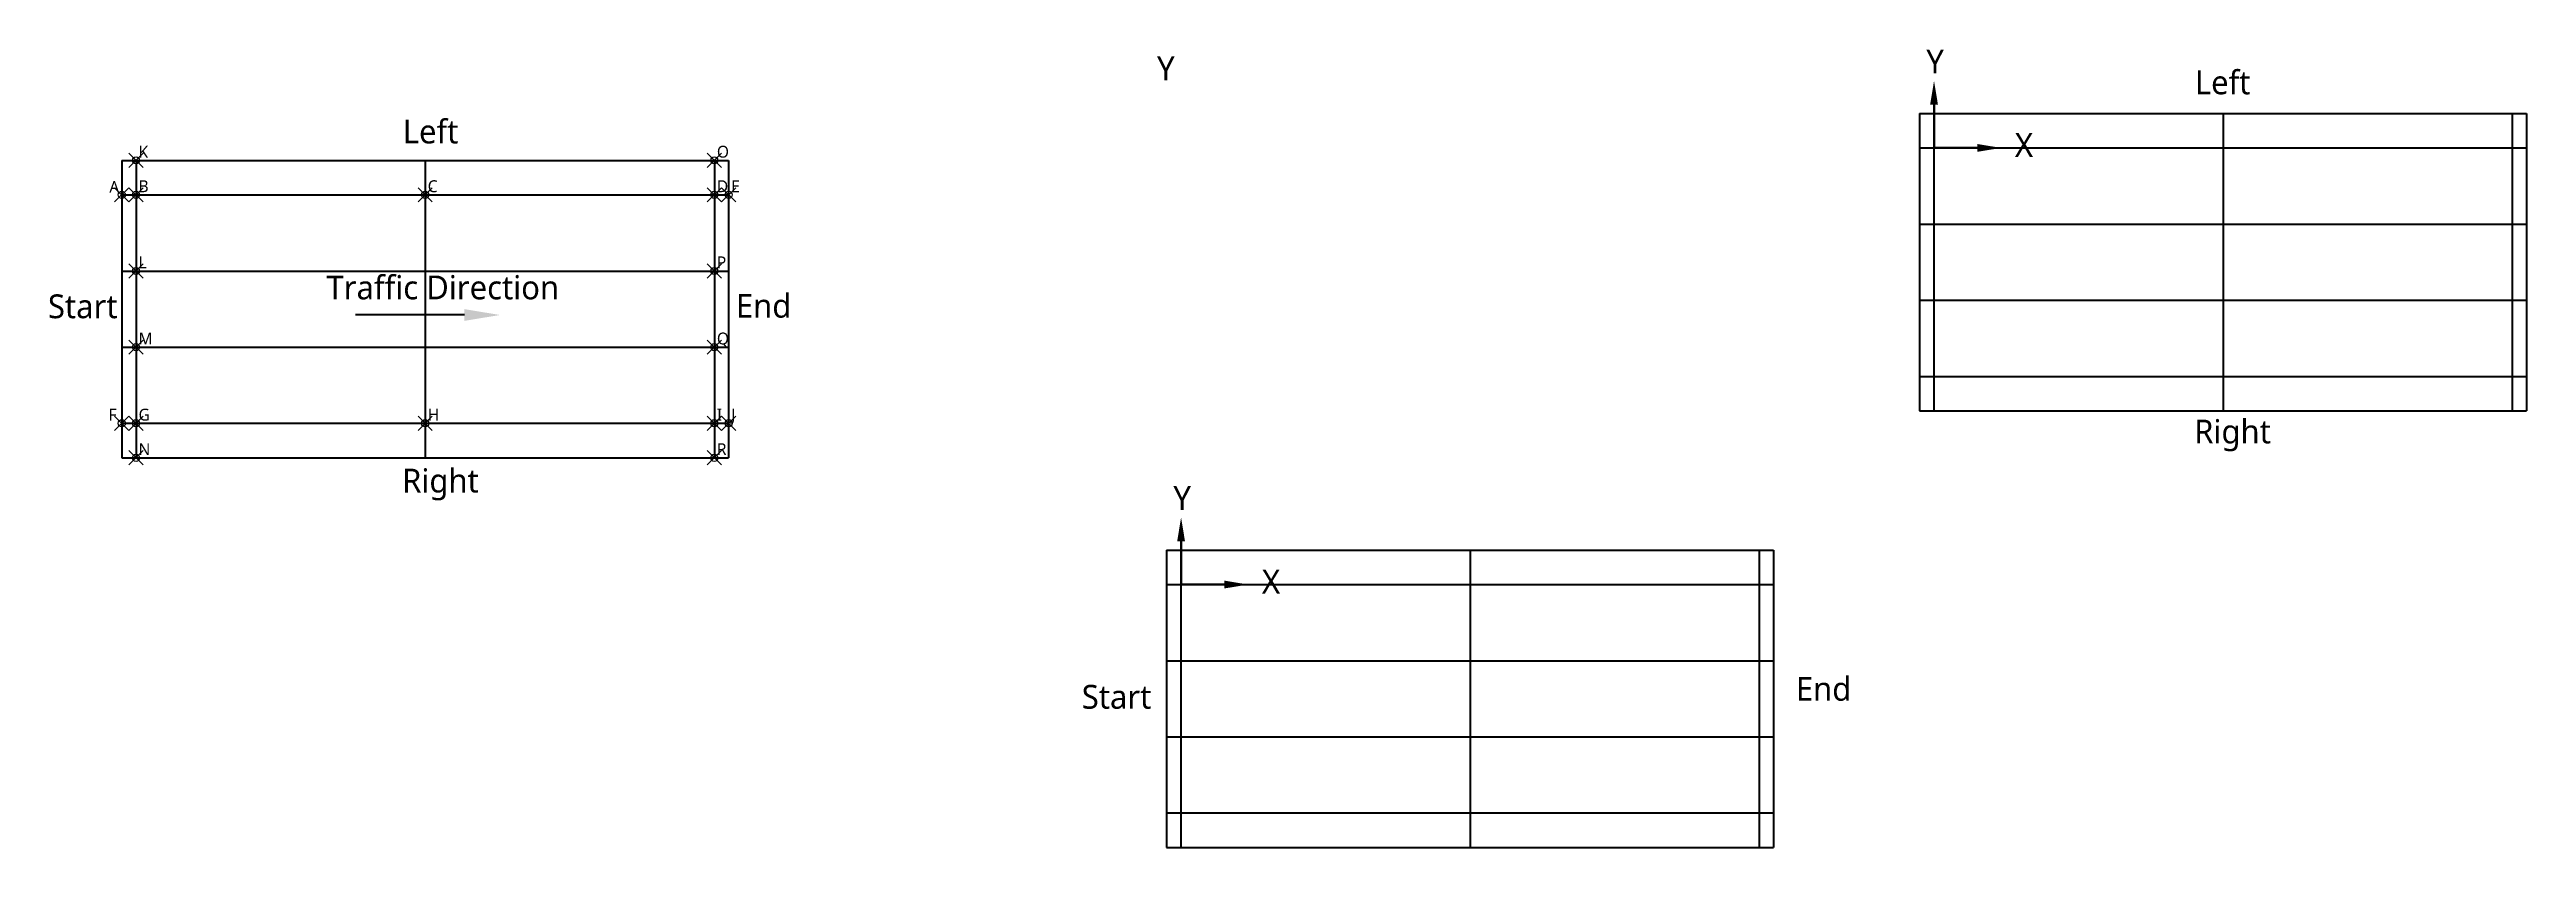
# Model space of a CAD drawing. Header units: millimetres. Extents: x -3642 to 100432, y -27427 to 6108.
import ezdxf
from ezdxf import colors
from ezdxf.entities.mleader import LeaderData, LeaderLine
from ezdxf.math import Vec2, Vec3

# ---------------------------------------------------------------- set-up
doc = ezdxf.new("R2010")
doc.units = ezdxf.units.MM
doc.header["$PDMODE"] = 35
doc.header["$PDSIZE"] = 300
doc.layers.add('Main', color=7, linetype='Continuous', true_color=0xff5151)
doc.layers.add('RightCurve', color=7, linetype='Continuous', true_color=0x5656fe)
doc.styles.get("Standard").update_dxf_attribs({"font": ''})
doc.styles.get('Standard').set_extended_font_data('Roboto')

msp = doc.modelspace()

# ---------------------------------------------------------------- linework, layer by layer
at = {"lineweight": 40}
for p, q in [((74932, 3423), (100432, 3423)), ((74932, 3423), (74932, -9077)), ((75532, 3423), (75532, -9077)), ((87682, 3423), (87682, -9077)), ((99832, 3423), (99832, -9077)), ((100432, 3423), (100432, -9077)), ((-608, 1450), (24892, 1450)), ((-608, 1450), (-608, -11050)), ((12142, 1450), (12142, -11050)), ((24892, 1450), (24892, -11050)), ((74932, -1227), (100432, -1227)), ((-608, -3200), (24892, -3200)), ((74932, -4427), (100432, -4427)), ((-608, -6400), (24892, -6400)), ((74932, -9077), (100432, -9077)), ((-608, -11050), (24892, -11050)), ((43295, -14927), (68795, -14927)), ((43295, -14927), (43295, -27427)), ((56045, -14927), (56045, -27427)), ((68795, -14927), (68795, -27427)), ((43295, -16377), (68795, -16377)), ((43295, -19577), (68795, -19577)), ((43295, -22777), (68795, -22777)), ((43295, -25977), (68795, -25977)), ((43295, -27427), (68795, -27427))]:
    msp.add_line(p, q, dxfattribs=at)
for p in [(-8, 1450), (24292, 1450), (-608, 0), (-8, 0), (12142, 0), (24292, 0), (24892, 0), (-8, -3200), (24292, -3200), (-8, -6400), (24292, -6400), (-608, -9600), (-8, -9600), (12142, -9600), (24292, -9600), (24892, -9600), (-8, -11050), (24292, -11050)]:
    msp.add_point(p)
at = {"layer": 'Main', "lineweight": 40}
for p, q in [((-8, 1450), (-8, -11050)), ((24292, 1450), (24292, -11050)), ((74932, 1973), (100432, 1973)), ((-608, 0), (24892, 0)), ((74932, -7627), (100432, -7627)), ((-608, -9600), (24892, -9600)), ((43895, -14927), (43895, -27427)), ((68195, -14927), (68195, -27427))]:
    msp.add_line(p, q, dxfattribs=at)

# ---------------------------------------------------------------- texts
at = {"layer": 'RightCurve', "lineweight": 30}
for s, height, p in [('Y', 1000, (42894, 4816)), ('Y', 1000, (75215, 5108)), ('Left', 1000, (86498, 4227)), ('Left', 1000, (11200, 2162)), ('X', 1000, (78938, 1596)), ('K', 500, (98, 1563)), ('O', 500, (24398, 1563)), ('A', 500, (-1131, 87)), ('B', 500, (98, 113)), ('C', 500, (12248, 113)), ('D', 500, (24398, 113)), ('E', 500, (24998, 113)), ('L', 500, (98, -3087)), ('P', 500, (24398, -3087)), ('Traffic Direction', 1000, (7996, -4391)), ('End', 1000, (25197, -5161)), ('Start', 1000, (-3708, -5184)), ('M', 500, (98, -6287)), ('Q', 500, (24398, -6287)), ('F', 500, (-1162, -9487)), ('G', 500, (98, -9487)), ('H', 500, (12248, -9487)), ('I', 500, (24398, -9487)), ('J', 500, (24998, -9487)), ('Right', 1000, (86470, -10444)), ('N', 500, (98, -10937)), ('Right', 1000, (11172, -12509)), ('R', 500, (24398, -10937)), ('Y', 1000, (43578, -13242)), ('X', 1000, (47301, -16754)), ('Start', 1000, (39730, -21595)), ('End', 1000, (69733, -21259))]:
    msp.add_text(s, height=height, dxfattribs=at).set_placement(p)

# ---------------------------------------------------------------- leaders
ml = msp.add_multileader_mtext('Standard')
ml.set_content('', color=256)
ml.set_leader_properties(lineweight=50)
ml.build(insert=Vec2(0, 0))
ml.multileader.update_dxf_attribs({"arrow_head_size": 1000})
ctx = ml.context
ctx.base_point, ctx.arrow_head_size, ctx.plane_origin = Vec3(75528, 1973), 1000, Vec3(75540, 4792)
notes = []
notes.append((ctx, [(0, (1, 1, 0), (75540, 1973), (-1, 0), 8, [(0, [(75540, 4792)], 256, [])])]))
ctx.mtext.insert = Vec3(75530, 1975)
ml = msp.add_multileader_mtext('Standard')
ml.set_content('', color=256)
ml.set_leader_properties(lineweight=50)
ml.build(insert=Vec2(0, 0))
ml.multileader.update_dxf_attribs({"arrow_head_size": 1000})
ctx = ml.context
ctx.base_point, ctx.arrow_head_size, ctx.plane_origin, ctx.plane_x_axis, ctx.plane_y_axis = Vec3(75540, 1985), 1000, Vec3(78359, 1973), Vec3(0, -1), Vec3(1, 0)
notes.append((ctx, [(0, (1, 1, 0), (75540, 1973), (0, 1), 8, [(0, [(78359, 1973)], 256, [])])]))
ctx.mtext.insert, ctx.mtext.text_direction, ctx.mtext.rotation = Vec3(75542, 1983), Vec3(0, -1), 4.712389
ml = msp.add_multileader_mtext('Standard')
ml.set_content('', color=256)
ml.set_leader_properties(lineweight=40)
ml.build(insert=Vec2(0, 0))
ml.multileader.update_dxf_attribs({"arrow_head_size": 1500})
ctx = ml.context
ctx.base_point, ctx.char_height, ctx.arrow_head_size, ctx.plane_origin = Vec3(9216, -5049), 50, 1500, Vec3(6633, -5024)
ctx.text_align_type = 2
notes.append((ctx, [(0, (1, 1, 0), (9228, -5049), (-1, 0), 8, [(0, [(15287, -5049)], 256, [])])]))
ctx.mtext.insert, ctx.mtext.alignment, ctx.mtext.flow_direction = Vec3(9218, -5024), 3, 5
ml = msp.add_multileader_mtext('Standard')
ml.set_content('', color=256)
ml.set_leader_properties(lineweight=50)
ml.build(insert=Vec2(0, 0))
ml.multileader.update_dxf_attribs({"arrow_head_size": 1000})
ctx = ml.context
ctx.base_point, ctx.arrow_head_size, ctx.plane_origin = Vec3(43891, -16377), 1000, Vec3(43903, -13558)
notes.append((ctx, [(0, (1, 1, 0), (43903, -16377), (-1, 0), 8, [(0, [(43903, -13558)], 256, [])])]))
ctx.mtext.insert = Vec3(43893, -16375)
ml = msp.add_multileader_mtext('Standard')
ml.set_content('', color=256)
ml.set_leader_properties(lineweight=50)
ml.build(insert=Vec2(0, 0))
ml.multileader.update_dxf_attribs({"arrow_head_size": 1000})
ctx = ml.context
ctx.base_point, ctx.arrow_head_size, ctx.plane_origin, ctx.plane_x_axis, ctx.plane_y_axis = Vec3(43903, -16365), 1000, Vec3(46722, -16377), Vec3(0, -1), Vec3(1, 0)
notes.append((ctx, [(0, (1, 1, 0), (43903, -16377), (0, 1), 8, [(0, [(46722, -16377)], 256, [])])]))
ctx.mtext.insert, ctx.mtext.text_direction, ctx.mtext.rotation = Vec3(43905, -16367), Vec3(0, -1), 4.712389
for ctx, leaders in notes:
    for number, flags, end, landing, length, lines in leaders:
        leader = LeaderData()
        leader.index, (leader.has_last_leader_line, leader.has_dogleg_vector, leader.attachment_direction) = number, flags
        leader.last_leader_point, leader.dogleg_vector, leader.dogleg_length = Vec3(end), Vec3(landing), length
        for number, points, colour, breaks in lines:
            line = LeaderLine()
            line.index, line.vertices, line.color, line.breaks = number, Vec3.list(points), colors.encode_raw_color(colour), breaks
            leader.lines.append(line)
        ctx.leaders.append(leader)

doc.saveas('drawing.dxf')
